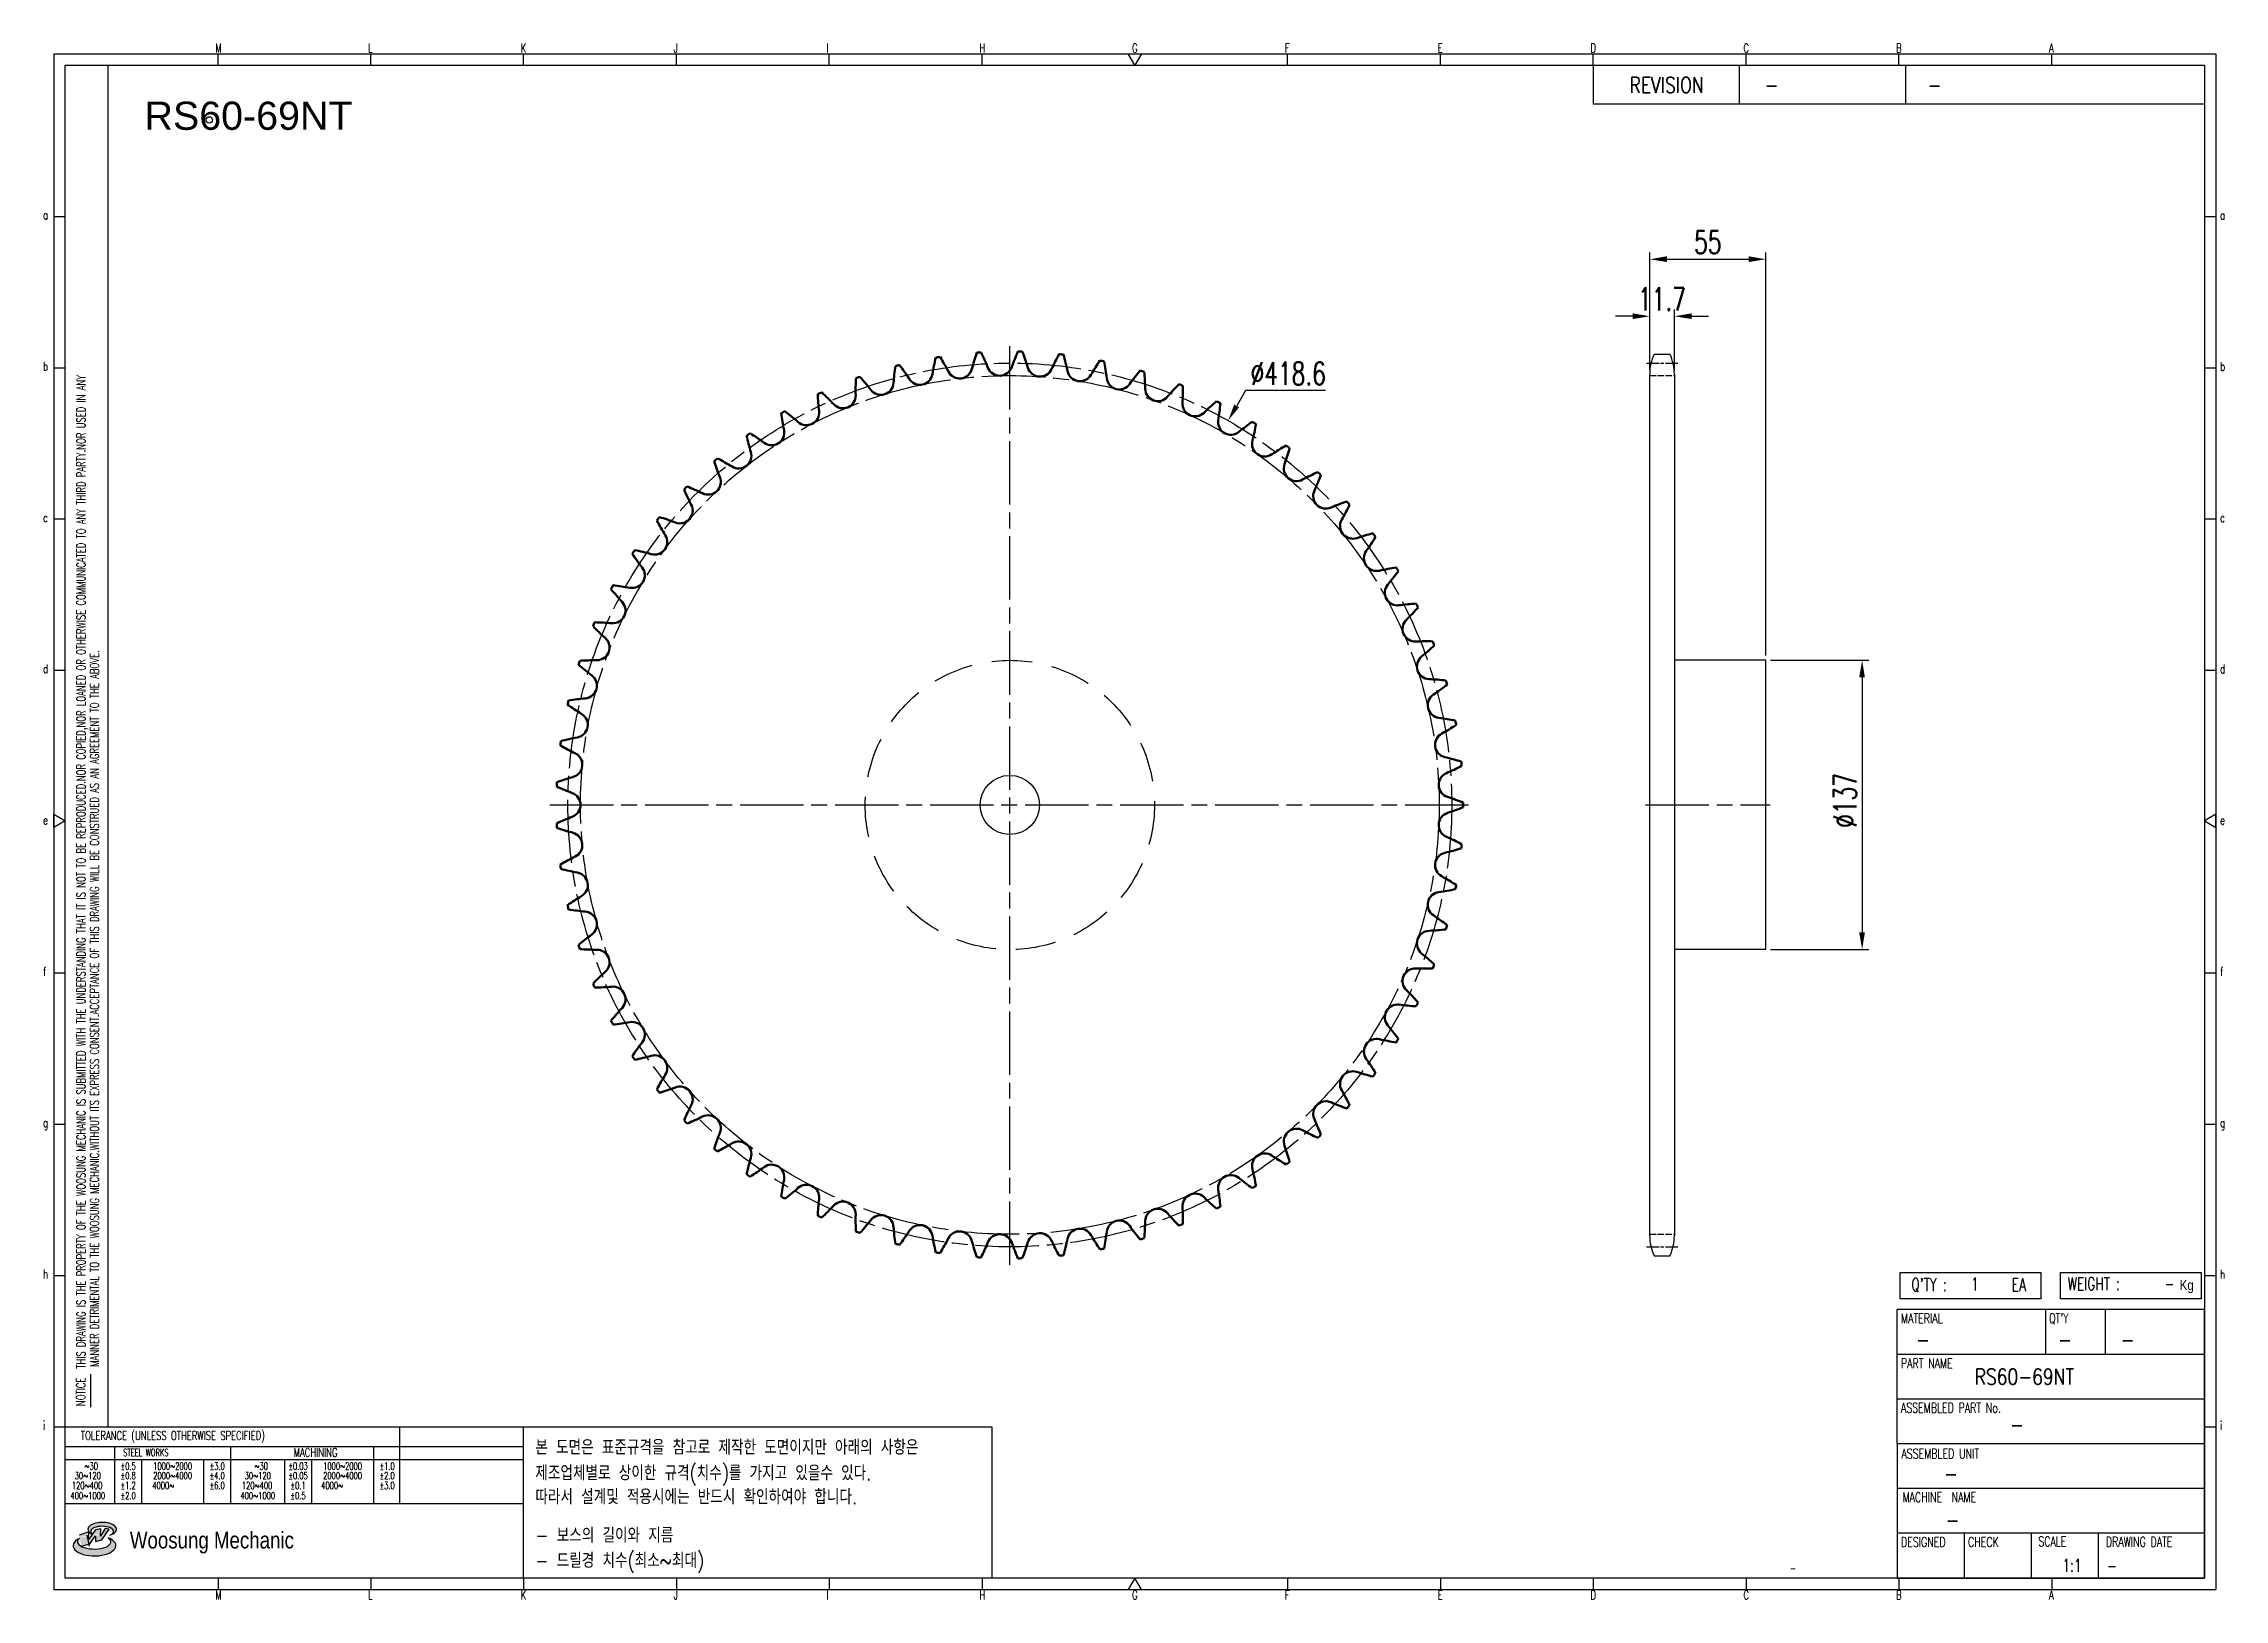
# Model space of a CAD drawing. Header units: millimetres. Extents: x 24038 to 25071, y 27 to 764.
import ezdxf
from ezdxf.enums import TextEntityAlignment as Align

# ---------------------------------------------------------------- set-up
doc = ezdxf.new("R2010")
doc.units = ezdxf.units.MM
for name, pattern in [('AM_ISO02W050', [7.5, 6, -1.5]), ('AM_ISO02W050x2', [3.75, 3, -0.75]), ('AM_ISO08W050', [18, 12, -1.5, 3, -1.5]), ('AM_ISO08W050x2', [9, 6, -0.75, 1.5, -0.75]), ('HIDDEN', [9.525, 6.35, -3.175])]:
    doc.linetypes.add(name, pattern=pattern)
for name, color, linetype, lineweight in [('AM_0N', 7, 'Continuous', 50), ('AM_3N', 6, 'AM_ISO02W050', 25), ('AM_7', 4, 'AM_ISO08W050', 25), ('AM_7N', 4, 'AM_ISO08W050', 25)]:
    doc.layers.add(name, color=color, linetype=linetype, lineweight=lineweight)
for name, color, linetype in [('HL', 2, 'HIDDEN'), ('S-DIM', 7, 'Continuous'), ('TITLE', 7, 'Continuous'), ('도면레이아웃', 7, 'Continuous')]:
    doc.layers.add(name, color=color, linetype=linetype)
doc.styles.add('HAN', font='ROMANS.shx', dxfattribs={"width": 0.7, "bigfont": 'whgtxt.shx'})
doc.styles.add('HKD_ST2', font='romans.shx', dxfattribs={"width": 0.7, "height": 4, "bigfont": '@extfont2.shx'})
doc.styles.add('HSG', font='SIMPLEX.shx', dxfattribs={"width": 0.7, "bigfont": 'HSG.shx'})
doc.styles.add('ROMANS', font='romans.shx', dxfattribs={"width": 0.7, "bigfont": 'whgtxt.shx'})
doc.styles.add('SLDTEXTSTYLE4', font='arial.ttf', dxfattribs={"width": 0.8})
doc.styles.get("Standard").update_dxf_attribs({"font": 'arial.ttf'})
doc.dimstyles.new('APP23', dxfattribs={"dimscale": 4.5, "dimtxt": 2.4, "dimasz": 1.8, "dimexe": 0.7, "dimexo": 0.5, "dimgap": 0.6, "dimtad": 1, "dimtoh": 1, "dimdec": 1, "dimrnd": 0.01, "dimzin": 9, "dimdsep": 46, "dimtxsty": 'HSG', "dimcen": 0, "dimclrd": 1, "dimclre": 1, "dimclrt": 256, "dimazin": 2, "dimtp": 1, "dimtm": 1, "dimtfac": 0.5, "dimtdec": 1, "dimtix": 1, "dimtofl": 0, "dimtmove": 0, "dimatfit": 3, "dimfxl": 0, "dimtvp": 1, "dimtolj": 2, "dimlwd": -1, "dimlwe": -1, "dimarcsym": 0})

# ---------------------------------------------------------------- blocks, each defined once
blk = doc.blocks.new('SUYWSHJH')
at = {"layer": '도면레이아웃'}
h = blk.add_hatch(color=10, dxfattribs=at)
h.paths.add_polyline_path([(1.544, 35.177), (1.554, 34.966), (1.779, 35.034), (2.054, 35.422), (1.908, 35.446), (1.728, 35.167), (1.741, 35.439), (1.547, 35.405), (1.292, 35.041), (1.295, 35.33), (0.943, 35.208), (1.03, 34.8), (1.336, 34.885)])
edge = h.paths.add_edge_path()
edge.add_ellipse((1.795, 35.421), major_axis=(-0.53, 0), ratio=0.487785, start_angle=122.36065, end_angle=403.39574)
edge.add_line((1.411, 35.244), (1.419, 35.261))
edge.add_ellipse((1.798, 35.344), major_axis=(-0.423, 0), ratio=0.444396, start_angle=131.58977, end_angle=386.19408, ccw=False)
edge = h.paths.add_edge_path()
edge.add_ellipse((1.512, 34.815), major_axis=(-0.793, 0), ratio=0.480113, start_angle=314.67633, end_angle=590.85213)
edge.add_ellipse((1.501, 34.958), major_axis=(-0.62, 0), ratio=0.43311, start_angle=331.7024, end_angle=574.42495, ccw=False)
for p, q in [((0, 90.118), (80.15, 90.118)), ((0, 90.118), (0, 33.191)), ((6.089, 89.693), (6.089, 90.118)), ((11.753, 89.693), (11.753, 90.118)), ((17.418, 89.693), (17.418, 90.118)), ((23.082, 89.693), (23.082, 90.118)), ((28.746, 89.693), (28.746, 90.118)), ((34.411, 89.693), (34.411, 90.118)), ((45.739, 89.693), (45.739, 90.118)), ((51.404, 89.693), (51.404, 90.118)), ((57.068, 89.693), (57.068, 90.118)), ((62.732, 89.693), (62.732, 90.118)), ((68.397, 89.693), (68.397, 90.118)), ((74.061, 89.693), (74.061, 90.118)), ((80.15, 90.118), (80.15, 33.191)), ((0, 84.085), (0.425, 84.085)), ((79.725, 84.085), (80.15, 84.085)), ((0, 78.478), (0.425, 78.478)), ((79.725, 78.478), (80.15, 78.478)), ((0, 72.87), (0.425, 72.87)), ((79.725, 72.87), (80.15, 72.87)), ((0, 67.262), (0.425, 67.262)), ((79.725, 67.262), (80.15, 67.262)), ((0, 56.047), (0.425, 56.047)), ((79.725, 56.047), (80.15, 56.047)), ((0, 50.439), (0.425, 50.439)), ((79.725, 50.439), (80.15, 50.439)), ((0, 44.832), (0.425, 44.832)), ((79.725, 44.832), (80.15, 44.832)), ((1.377, 39.947), (1.377, 41.174)), ((0, 39.224), (0.425, 39.224)), ((79.725, 39.224), (80.15, 39.224)), ((0, 33.191), (80.15, 33.191)), ((6.089, 33.616), (6.089, 33.191)), ((11.753, 33.616), (11.753, 33.191)), ((17.418, 33.616), (17.418, 33.191)), ((23.082, 33.616), (23.082, 33.191)), ((28.746, 33.616), (28.746, 33.191)), ((34.411, 33.616), (34.411, 33.191)), ((45.739, 33.616), (45.739, 33.191)), ((51.404, 33.616), (51.404, 33.191)), ((57.068, 33.616), (57.068, 33.191)), ((62.732, 33.616), (62.732, 33.191)), ((68.397, 33.616), (68.397, 33.191)), ((74.061, 33.616), (74.061, 33.191))]:
    blk.add_line(p, q)
at = {"color": 2}
for p, q in [((2.017, 39.224), (2.017, 89.693)), ((0.425, 39.224), (17.418, 39.224)), ((12.816, 39.224), (12.816, 36.382)), ((17.418, 33.616), (17.418, 39.224)), ((0.425, 38.487), (17.418, 38.487)), ((0.425, 38.012), (17.418, 38.012)), ((2.257, 38.487), (2.257, 36.382)), ((3.257, 38.012), (3.257, 36.382)), ((5.557, 38.012), (5.557, 36.382)), ((6.557, 38.5), (6.557, 36.382)), ((8.557, 38.012), (8.557, 36.382)), ((9.557, 38.026), (9.557, 36.382)), ((11.857, 38.487), (11.857, 36.382)), ((0.425, 36.382), (17.418, 36.382))]:
    blk.add_line(p, q, dxfattribs=at)
at = {"color": 6, "ltscale": 0.5}
for p, q in [((57.068, 89.693), (57.068, 88.246)), ((62.47, 89.693), (62.47, 88.246)), ((68.635, 89.693), (68.635, 88.246)), ((79.725, 88.246), (57.068, 88.246)), ((68.336, 38.59), (68.336, 43.563)), ((79.725, 43.563), (68.336, 43.563)), ((73.827, 43.563), (73.827, 41.905)), ((76.037, 43.563), (76.037, 41.905)), ((79.725, 38.59), (79.725, 43.563)), ((79.725, 41.905), (68.336, 41.905)), ((79.725, 40.248), (68.336, 40.248)), ((68.336, 38.59), (68.336, 33.616)), ((79.725, 38.59), (68.336, 38.59)), ((79.725, 33.616), (79.725, 38.59)), ((79.725, 36.932), (68.336, 36.932)), ((79.725, 35.274), (68.336, 35.274)), ((70.822, 33.616), (70.822, 35.274)), ((73.309, 33.616), (73.309, 35.274)), ((75.796, 33.616), (75.796, 35.274)), ((68.336, 33.616), (79.725, 33.616))]:
    blk.add_line(p, q, dxfattribs=at)
for points in [[(40.075, 89.693), (39.83, 90.118), (40.32, 90.118)], [(0.425, 89.693), (79.725, 89.693), (79.725, 33.616), (0.425, 33.616)], [(0.425, 61.679), (0, 61.433), (0, 61.924)], [(79.725, 61.679), (80.15, 61.433), (80.15, 61.924)], [(40.075, 33.616), (39.83, 33.191), (40.32, 33.191)]]:
    blk.add_lwpolyline(points, close=True)
at = {"layer": 'TITLE', "color": 20}
for p, q in [((68.449, 43.961), (68.449, 44.936)), ((68.449, 44.936), (73.654, 44.936)), ((73.654, 44.936), (73.654, 43.961)), ((74.39, 43.961), (74.39, 44.936)), ((74.39, 44.936), (79.595, 44.936)), ((79.595, 44.936), (79.595, 43.961)), ((73.654, 43.961), (68.449, 43.961)), ((79.595, 43.961), (74.39, 43.961))]:
    blk.add_line(p, q, dxfattribs=at)
at = {"layer": '도면레이아웃'}
for p, q in [((1.295, 35.33), (0.943, 35.208)), ((1.03, 34.8), (1.336, 34.885)), ((1.224, 35.208), (1.311, 34.8)), ((1.224, 35.208), (1.224, 35.208)), ((1.547, 35.405), (1.292, 35.041)), ((1.292, 35.041), (1.295, 35.33)), ((1.336, 34.885), (1.544, 35.177)), ((1.419, 35.261), (1.411, 35.244)), ((1.544, 35.177), (1.554, 34.966)), ((1.741, 35.439), (1.547, 35.405)), ((1.554, 34.966), (1.779, 35.034)), ((1.908, 35.446), (1.728, 35.167)), ((1.728, 35.167), (1.741, 35.439)), ((1.779, 35.034), (2.054, 35.422)), ((2.054, 35.422), (1.908, 35.446))]:
    blk.add_line(p, q, dxfattribs=at)
for centre, major_axis, ratio, start_param, end_param in [((1.795, 35.421), (-0.53, 0), 0.487785, 2.135596, 7.040584), ((1.512, 34.815), (-0.793, 0), 0.480113, 5.492138, 10.312315), ((1.501, 34.958), (-0.62, 0), 0.43311, 5.789299, 10.025607), ((1.798, 35.344), (-0.423, 0), 0.444396, 2.296675, 6.740358)]:
    blk.add_ellipse(centre, major_axis=major_axis, ratio=ratio, start_param=start_param, end_param=end_param, dxfattribs=at)
at = {"color": 4, "style": 'HKD_ST2', "width": 0.7}
for s, p in [('M', (5.988, 90.164)), ('L', (11.652, 90.164)), ('K', (17.316, 90.164)), ('J', (22.981, 90.164)), ('I', (28.645, 90.164)), ('H', (34.309, 90.164)), ('G', (39.974, 90.164)), ('F', (45.638, 90.164)), ('E', (51.302, 90.164)), ('D', (56.967, 90.164)), ('C', (62.631, 90.164)), ('B', (68.295, 90.164)), ('A', (73.96, 90.164)), ('a', (-0.395, 83.976)), ('a', (80.305, 83.97)), ('b', (-0.395, 78.368)), ('b', (80.305, 78.362)), ('c', (-0.395, 72.76)), ('c', (80.305, 72.754)), ('d', (-0.395, 67.153)), ('d', (80.305, 67.147)), ('e', (-0.395, 61.545)), ('e', (80.305, 61.539)), ('f', (-0.395, 55.937)), ('f', (80.305, 55.931)), ('g', (-0.395, 50.33)), ('g', (80.305, 50.324)), ('h', (-0.395, 44.722)), ('h', (80.305, 44.716)), ('i', (-0.395, 39.114)), ('i', (80.305, 39.108)), ('M', (5.988, 32.824)), ('L', (11.652, 32.824)), ('K', (17.316, 32.824)), ('J', (22.981, 32.824)), ('I', (28.645, 32.824)), ('H', (34.309, 32.824)), ('G', (39.974, 32.824)), ('F', (45.638, 32.824)), ('E', (51.302, 32.824)), ('D', (56.967, 32.824)), ('C', (62.631, 32.824)), ('B', (68.295, 32.824)), ('A', (73.96, 32.824))]:
    blk.add_text(s, height=0.326, dxfattribs=at).set_placement(p)
for s, height, style, width, p in [('REVISION', 0.5806, 'HAN', 0.8, (58.415, 88.664)), ('-', 0.581, 'HAN', 0.8, (63.426, 88.664)), ('-', 0.581, 'HAN', 0.8, (69.468, 88.664)), ("Q'TY : ", 0.4746, 'HKD_ST2', 0.7, (68.857, 44.253)), ('1', 0.475, 'HKD_ST2', 0.7, (71.071, 44.275)), ('EA', 0.4746, 'HKD_ST2', 0.7, (72.578, 44.253)), ('WEIGHT : ', 0.4746, 'HKD_ST2', 0.7, (74.65, 44.286)), ('-', 0.581, 'HAN', 0.8, (69.029, 42.157)), ('-', 0.581, 'HAN', 0.8, (74.289, 42.157)), ('-', 0.581, 'HAN', 0.8, (76.623, 42.157)), ('-', 0.581, 'HAN', 0.8, (72.515, 39.013)), ('-', 0.581, 'HAN', 0.8, (70.067, 37.189)), ('-', 0.581, 'HAN', 0.8, (70.126, 35.48)), ('1:1', 0.4746, 'HKD_ST2', 0.7, (74.458, 33.848)), ('-', 0.475, 'HKD_ST2', 0.7, (76.112, 33.837))]:
    blk.add_text(s, height=height, dxfattribs=dict(style=style, width=width)).set_placement(p)
at = {"color": 6, "style": 'HKD_ST2', "width": 0.7}
for s, p in [(' THIS DRAWING IS THE PROPERTY OF THE WOOSUNG MECHANIC IS SUBMITTED WITH THE UNDERSTANDING THAT IT IS NOT TO BE REPRODUCED.NOR COPIED,NOR LOANED OR OTHERWISE COMMUNICATED TO ANY THIRD PARTY.NOR USED IN ANY', (1.173, 41.217)), ('MANNER DETRIMENTAL TO THE WOOSUNG MECHANIC.WITHOUT ITS EXPRESS CONSENT.ACCEPTANCE OF THIS DRAWING WILL BE CONSTRUED AS AN AGREEMENT TO THE ABOVE.', (1.672, 41.447))]:
    blk.add_text(s, height=0.326266, rotation=90, dxfattribs=at).set_placement(p)
at = {"style": 'HKD_ST2', "width": 0.7}
blk.add_text('-', height=0.475, dxfattribs=at).set_placement((78.613, 44.286), align=Align.RIGHT)
at = {"color": 4, "style": 'HKD_ST2', "width": 0.7}
for s, height, p in [('MATERIAL', 0.3651, (68.474, 43.425)), ("QT'Y", 0.3651, (73.965, 43.425)), ('PART NAME', 0.3651, (68.474, 41.756)), ('ASSEMBLED PART No.', 0.36511, (68.474, 40.109)), ('ASSEMBLED UNIT', 0.36511, (68.49, 38.408)), ('MACHINE  NAME', 0.36511, (68.532, 36.794)), ('DESIGNED', 0.3651, (68.474, 35.136)), ('CHECK', 0.3651, (70.961, 35.136)), ('SCALE', 0.3651, (73.566, 35.153)), ('DRAWING DATE', 0.36511, (76.071, 35.141))]:
    blk.add_text(s, height=height, dxfattribs=at).set_placement(p, align=Align.TOP_LEFT)
at = {"style": 'HKD_ST2', "width": 0.7}
blk.add_text('NOTICE', height=0.3263, rotation=90, dxfattribs=at).set_placement((1.163, 39.988))
for s, height, style, width, p in [('TOLERANCE (UNLESS OTHERWISE SPECIFIED)', 0.32627, 'HKD_ST2', 0.7, (4.417, 38.896)), ('-', 0.326, 'ROMANS', 0.65, (64.469, 33.975))]:
    blk.add_text(s, height=height, dxfattribs=dict(style=style, width=width)).set_placement(p, align=Align.MIDDLE_CENTER)
at = {"color": 4, "style": 'HKD_ST2', "width": 0.7}
for s, height, p in [('STEEL WORKS', 0.26101, (3.416, 38.268)), ('MACHINING', 0.3263, (9.707, 38.27)), ('%%P0.5', 0.261, (2.757, 37.762)), ('%%P0.8', 0.261, (2.757, 37.411)), ('%%P3.0', 0.261, (6.057, 37.762)), ('%%P4.0', 0.261, (6.057, 37.411)), ('%%P0.03', 0.261, (9.057, 37.762)), ('%%P0.05', 0.261, (9.057, 37.411)), ('%%P1.0', 0.261, (12.357, 37.762)), ('%%P2.0', 0.261, (12.357, 37.411)), ('%%P1.2', 0.261, (2.757, 37.045)), ('%%P2.0', 0.261, (2.757, 36.67)), ('%%P6.0', 0.261, (6.057, 37.045)), ('%%P0.1', 0.261, (9.057, 37.045)), ('%%P0.5', 0.261, (9.057, 36.67)), ('%%P3.0', 0.261, (12.357, 37.045))]:
    blk.add_text(s, height=height, dxfattribs=at).set_placement(p, align=Align.MIDDLE)
for s, height, p in [('30%%126120', 0.261, (1.263, 37.411)), ('%%12630', 0.261, (1.389, 37.762)), ('2000%%1264000', 0.26101, (4.407, 37.411)), ('1000%%1262000', 0.26101, (4.407, 37.762)), ('30%%126120', 0.261, (7.563, 37.411)), ('%%12630', 0.261, (7.689, 37.762)), ('2000%%1264000', 0.26101, (10.707, 37.411)), ('1000%%1262000', 0.26101, (10.707, 37.762)), ('400%%1261000', 0.26101, (1.263, 36.67)), ('120%%126400', 0.26101, (1.237, 37.045)), ('4000%%126', 0.261, (4.061, 37.045)), ('400%%1261000', 0.26101, (7.563, 36.67)), ('120%%126400', 0.26101, (7.537, 37.045)), ('4000%%126', 0.261, (10.321, 37.045))]:
    blk.add_text(s, height=height, dxfattribs=at).set_placement(p, align=Align.MIDDLE_CENTER)
at = {"color": 1, "style": 'SLDTEXTSTYLE4', "width": 0.8}
blk.add_text('Woosung Mechanic', height=0.61957, dxfattribs=at).set_placement((2.822, 34.711))
at = {"layer": 'TITLE', "width": 0.8}
blk.add_text('Kg', height=0.3789, dxfattribs=at).set_placement((78.807, 44.286))
blk = doc.blocks.new('*D2')
at = {"layer": 'Defpoints', "color": 0, "transparency": 16777216}
for p in [(24599, 585.1), (24392.2, 221.2)]:
    blk.add_point(p, dxfattribs=at)
at = {"layer": 'S-DIM', "color": 1, "transparency": 16777216}
for p, q in [((24607.2, 599.4), (24603.1, 592.2)), ((24645.2, 599.4), (24607.2, 599.4))]:
    blk.add_line(p, q, dxfattribs=at)
blk.add_solid([(24601.9, 592.8), (24604.2, 591.5), (24599, 585.1)], dxfattribs=at)
at = {"layer": 'S-DIM', "transparency": 16777216, "insert": (24627.5, 607.5), "char_height": 10.8, "attachment_point": 5, "style": 'HSG'}
blk.add_mtext('\\A2;∅418.6', dxfattribs=at)
blk = doc.blocks.new('*D3')
at = {"layer": 'Defpoints', "color": 0, "transparency": 16777216}
for p in [(24810.4, 634.6), (24798.7, 607.2), (24810.4, 606.5)]:
    blk.add_point(p, dxfattribs=at)
at = {"layer": 'S-DIM', "color": 1, "transparency": 16777216}
for p, q in [((24790.6, 634.6), (24782.5, 634.6)), ((24798.7, 609.4), (24798.7, 637.8)), ((24810.4, 608.7), (24810.4, 637.8)), ((24818.5, 634.6), (24826.6, 634.6))]:
    blk.add_line(p, q, dxfattribs=at)
for points in [[(24790.6, 636), (24790.6, 633.3), (24798.7, 634.6)], [(24818.5, 636), (24818.5, 633.3), (24810.4, 634.6)]]:
    blk.add_solid(points, dxfattribs=at)
at = {"layer": 'S-DIM', "transparency": 16777216, "insert": (24804.5, 642.7), "char_height": 10.8, "attachment_point": 5, "style": 'HSG'}
blk.add_mtext('\\A2;11.7', dxfattribs=at)
blk = doc.blocks.new('*D4')
at = {"layer": 'Defpoints', "color": 0, "transparency": 16777216}
for p in [(24853.7, 661.6), (24798.7, 607.2), (24853.7, 471.7)]:
    blk.add_point(p, dxfattribs=at)
at = {"layer": 'S-DIM', "color": 1, "transparency": 16777216}
for p, q in [((24798.7, 609.4), (24798.7, 664.8)), ((24806.8, 661.6), (24845.6, 661.6)), ((24853.7, 473.9), (24853.7, 664.8))]:
    blk.add_line(p, q, dxfattribs=at)
for points in [[(24806.8, 663), (24806.8, 660.3), (24798.7, 661.6)], [(24845.6, 663), (24845.6, 660.3), (24853.7, 661.6)]]:
    blk.add_solid(points, dxfattribs=at)
at = {"layer": 'S-DIM', "transparency": 16777216, "insert": (24826.2, 669.7), "char_height": 10.8, "attachment_point": 5, "style": 'HSG'}
blk.add_mtext('\\A2;55', dxfattribs=at)
blk = doc.blocks.new('*D5')
at = {"layer": 'Defpoints', "color": 0, "transparency": 16777216}
for p in [(24853.7, 471.7), (24853.7, 334.7), (24899.3, 334.7)]:
    blk.add_point(p, dxfattribs=at)
at = {"layer": 'S-DIM', "color": 1, "transparency": 16777216}
for p, q in [((24855.9, 471.7), (24902.4, 471.7)), ((24899.3, 463.6), (24899.3, 342.8)), ((24855.9, 334.7), (24902.4, 334.7))]:
    blk.add_line(p, q, dxfattribs=at)
for points in [[(24897.9, 463.6), (24900.6, 463.6), (24899.3, 471.7)], [(24897.9, 342.8), (24900.6, 342.8), (24899.3, 334.7)]]:
    blk.add_solid(points, dxfattribs=at)
at = {"layer": 'S-DIM', "transparency": 16777216, "insert": (24891.2, 405.3), "char_height": 10.8, "attachment_point": 5, "rotation": 90, "style": 'HSG'}
blk.add_mtext('\\A2;%%c137', dxfattribs=at)

msp = doc.modelspace()

# ---------------------------------------------------------------- linework, layer by layer
for p, q in [((24800.76, 616.66), (24808.3, 616.66)), ((24798.68, 199.2), (24798.68, 607.16)), ((24810.38, 607.16), (24810.38, 199.2)), ((24853.68, 471.68), (24810.38, 471.68)), ((24853.68, 334.68), (24853.68, 471.68)), ((24853.68, 334.68), (24810.38, 334.68)), ((24800.76, 189.7), (24808.3, 189.7))]:
    msp.add_line(p, q)
at = {"color": 4}
msp.add_lwpolyline([(24265.38, 108.73), (24487.18, 108.73), (24487.18, 37.08), (24265.38, 37.08)], close=True, dxfattribs=at)
for centre, radius in [((24116.51, 727.56), 1.54), ((24495.65, 403.18), 14)]:
    msp.add_circle(centre, radius)
for centre, start, end in [((24821.38, 607.16), 155.25994, 180), ((24787.68, 607.16), 0, 24.74006), ((24821.38, 199.2), 180, 204.74006), ((24787.68, 199.2), 335.25994, 0)]:
    msp.add_arc(centre, 22.7, start, end)
at = {"layer": 'AM_0N'}
for centre, radius, start, end in [((24541.86, 596.48), 101.47, 171.77811, 176.30435), ((24495.65, 403.18), 214.77, 104.07366, 104.622), ((24362.29, 550.55), 101.47, 32.3913, 36.91754), ((24559.24, 591.48), 101.47, 166.56072, 171.08696), ((24495.65, 403.18), 214.77, 98.85627, 99.4046), ((24376.25, 562.07), 101.47, 27.17391, 31.70015), ((24471.87, 611.15), 6.01, 207.17391, 345.86957), ((24576.1, 584.91), 101.47, 161.34333, 165.86957), ((24495.65, 403.18), 214.77, 93.63887, 94.18721), ((24391.19, 572.27), 101.47, 21.95652, 26.48276), ((24490.88, 612.46), 6.01, 201.95652, 340.65217), ((24592.3, 576.84), 101.47, 156.12593, 160.65217), ((24495.65, 403.18), 214.77, 88.42148, 88.96982), ((24407, 581.06), 101.47, 16.73913, 21.26537), ((24509.93, 612.02), 6.01, 196.73913, 335.43478), ((24607.69, 567.34), 101.47, 150.90854, 155.43478), ((24495.65, 403.18), 214.77, 83.20409, 83.75243), ((24423.54, 588.39), 101.47, 11.52174, 16.04798), ((24622.15, 556.47), 101.47, 145.69115, 150.21739), ((24495.65, 403.18), 214.77, 77.9867, 78.53504), ((24440.68, 594.18), 101.47, 6.30435, 10.83059), ((24524.09, 599.88), 101.47, 176.9955, 181.52174), ((24495.65, 403.18), 214.77, 109.29105, 109.83939), ((24349.44, 537.81), 101.47, 37.6087, 42.13494), ((24434.59, 603.41), 6.01, 217.6087, 356.30435), ((24453.05, 608.13), 6.01, 212.3913, 351.08696), ((24528.86, 609.86), 6.01, 191.52174, 330.21739), ((24547.52, 605.98), 6.01, 186.30435, 325), ((24635.57, 544.33), 101.47, 140.47376, 145), ((24495.65, 403.18), 214.77, 72.76931, 73.31765), ((24458.28, 598.38), 101.47, 1.08696, 5.6132), ((24565.75, 600.42), 6.01, 181.08696, 319.78261), ((24647.82, 531.02), 101.47, 135.25637, 139.78261), ((24495.65, 403.18), 214.77, 67.55192, 68.10026), ((24476.18, 600.97), 101.47, 355.86957, 0.39581), ((24495.65, 403.18), 214.77, 119.72583, 120.27417), ((24327.48, 509.11), 101.47, 48.04348, 52.56972), ((24399.34, 589.04), 6.01, 228.04348, 6.73913), ((24495.65, 403.18), 214.77, 114.50844, 115.05678), ((24506.08, 601.65), 101.47, 182.21289, 186.73913), ((24337.81, 523.96), 101.47, 42.82609, 47.35233), ((24416.64, 597.03), 6.01, 222.82609, 1.52174), ((24583.39, 593.23), 6.01, 175.86957, 314.56522), ((24658.82, 516.65), 101.47, 130.03898, 134.56522), ((24495.65, 403.18), 214.77, 62.33453, 62.88286), ((24494.25, 601.92), 101.47, 350.65217, 355.17841), ((24495.65, 403.18), 214.77, 124.94322, 125.49156), ((24318.54, 493.38), 101.47, 53.26087, 57.78711), ((24382.84, 579.51), 6.01, 233.26087, 11.95652), ((24487.99, 601.78), 101.47, 187.43028, 191.95652), ((24600.31, 584.46), 6.01, 170.65217, 309.34783), ((24668.46, 501.34), 101.47, 124.82159, 129.34783), ((24495.65, 403.18), 214.77, 57.11714, 57.66547), ((24512.33, 601.23), 101.47, 345.43478, 349.96102), ((24367.27, 568.52), 6.01, 238.47826, 17.17391), ((24469.96, 600.26), 101.47, 192.64767, 197.17391), ((24616.36, 574.2), 6.01, 165.43478, 304.13043), ((24676.67, 485.22), 101.47, 119.60419, 124.13043), ((24530.27, 598.89), 101.47, 340.21739, 344.74363), ((24495.65, 403.18), 214.77, 51.89974, 52.44808), ((24352.76, 556.16), 6.01, 243.69565, 22.3913), ((24495.65, 403.18), 214.77, 130.16061, 130.70895), ((24452.15, 597.11), 101.47, 197.86506, 202.3913), ((24311.07, 476.9), 101.47, 58.47826, 63.0045), ((24631.41, 562.51), 6.01, 160.21739, 298.91304), ((24683.38, 468.42), 101.47, 114.3868, 118.91304), ((24547.92, 594.93), 101.47, 335, 339.52624), ((24495.65, 403.18), 214.77, 46.68235, 47.23069), ((24495.65, 403.18), 214.77, 135.378, 135.92634), ((24434.69, 592.35), 101.47, 203.08246, 207.6087), ((24305.13, 459.81), 101.47, 63.69565, 68.22189), ((24645.34, 549.5), 6.01, 155, 293.69565), ((24495.65, 403.18), 214.77, 140.5954, 141.14373), ((24417.74, 586.02), 101.47, 208.29985, 212.82609), ((24300.77, 442.25), 101.47, 68.91304, 73.43928), ((24339.44, 542.54), 6.01, 248.91304, 27.6087), ((24688.54, 451.08), 101.47, 109.16941, 113.69565), ((24658.03, 535.28), 6.01, 149.78261, 288.47826), ((24565.14, 589.38), 101.47, 329.78261, 334.30885), ((24495.65, 403.18), 214.77, 41.46496, 42.0133), ((24327.42, 527.76), 6.01, 254.13043, 32.82609), ((24692.09, 433.34), 101.47, 103.95202, 108.47826), ((24581.79, 582.29), 101.47, 324.56522, 329.09146), ((24495.65, 403.18), 214.77, 36.24757, 36.79591), ((24495.65, 403.18), 214.77, 145.81279, 146.36113), ((24401.44, 578.18), 101.47, 213.51724, 218.04348), ((24298.03, 424.37), 101.47, 74.13043, 78.65667), ((24669.37, 519.97), 6.01, 144.56522, 283.26087), ((24495.65, 403.18), 214.77, 151.03018, 151.57852), ((24296.92, 406.31), 101.47, 79.34783, 83.87407), ((24316.79, 511.94), 6.01, 259.34783, 38.04348), ((24694.02, 415.35), 101.47, 98.73463, 103.26087), ((24679.27, 503.69), 6.01, 139.34783, 278.04348), ((24597.72, 573.71), 101.47, 319.34783, 323.87407), ((24495.65, 403.18), 214.77, 31.03018, 31.57852), ((24385.91, 568.89), 101.47, 218.73463, 223.26087), ((24307.64, 495.23), 6.01, 264.56522, 43.26087), ((24694.31, 397.26), 101.47, 93.51724, 98.04348), ((24612.8, 563.72), 101.47, 314.13043, 318.65667), ((24495.65, 403.18), 214.77, 25.81279, 26.36113), ((24495.65, 403.18), 214.77, 156.24757, 156.79591), ((24371.3, 558.23), 101.47, 223.95202, 228.47826), ((24297.46, 388.22), 101.47, 84.56522, 89.09146), ((24687.65, 486.57), 6.01, 134.13043, 272.82609), ((24300.05, 477.75), 6.01, 269.78261, 48.47826), ((24692.95, 379.22), 101.47, 88.29985, 92.82609), ((24626.92, 552.41), 101.47, 308.91304, 313.43928), ((24495.65, 403.18), 214.77, 20.5954, 21.14373), ((24495.65, 403.18), 214.77, 161.46496, 162.0133), ((24357.72, 546.28), 101.47, 229.16941, 233.69565), ((24299.64, 370.26), 101.47, 89.78261, 94.30885), ((24694.44, 468.77), 6.01, 128.91304, 267.6087), ((24294.07, 459.65), 6.01, 275, 53.69565), ((24699.58, 450.42), 6.01, 123.69565, 262.3913), ((24689.95, 361.38), 101.47, 83.08246, 87.6087), ((24639.94, 539.85), 101.47, 303.69565, 308.22189), ((24495.65, 403.18), 214.77, 15.378, 15.92634), ((24495.65, 403.18), 214.77, 166.68235, 167.23069), ((24345.27, 533.14), 101.47, 234.3868, 238.91304), ((24303.44, 352.57), 101.47, 95, 99.52624), ((24289.77, 441.09), 6.01, 280.21739, 58.91304), ((24685.35, 343.88), 101.47, 77.86506, 82.3913), ((24308.84, 335.31), 101.47, 100.21739, 104.74363), ((24703.03, 431.68), 6.01, 118.47826, 257.17391), ((24651.78, 526.16), 101.47, 298.47826, 303.0045), ((24495.65, 403.18), 214.77, 10.16061, 10.70895), ((24495.65, 403.18), 214.77, 171.89974, 172.44808), ((24334.08, 518.93), 101.47, 239.60419, 244.13043), ((24287.18, 422.21), 6.01, 285.43478, 64.13043), ((24679.17, 326.87), 101.47, 72.64767, 77.17391), ((24495.65, 403.18), 214.77, 4.94322, 5.49156), ((24495.65, 403.18), 214.77, 177.11714, 177.66547), ((24315.79, 318.6), 101.47, 105.43478, 109.96102), ((24704.76, 412.7), 6.01, 113.26087, 251.95652), ((24662.31, 511.45), 101.47, 293.26087, 297.78711), ((24324.22, 503.76), 101.47, 244.82159, 249.34783), ((24286.31, 403.18), 6.01, 290.65217, 69.34783), ((24671.47, 310.5), 101.47, 67.43028, 71.95652), ((24495.65, 403.18), 214.77, 359.72583, 0.27417), ((24324.22, 302.6), 101.47, 110.65217, 115.17841), ((24495.65, 403.18), 214.77, 182.33453, 182.88286), ((24704.76, 393.65), 6.01, 108.04348, 246.73913), ((24671.47, 495.85), 101.47, 288.04348, 292.56972), ((24315.79, 487.75), 101.47, 250.03898, 254.56522), ((24287.18, 384.14), 6.01, 295.86957, 74.56522), ((24679.17, 479.48), 101.47, 282.82609, 287.35233), ((24662.31, 294.9), 101.47, 62.21289, 66.73913), ((24495.65, 403.18), 214.77, 354.50844, 355.05678), ((24334.08, 287.42), 101.47, 115.86957, 120.39581), ((24495.65, 403.18), 214.77, 187.55192, 188.10026), ((24308.84, 471.05), 101.47, 255.25637, 259.78261), ((24703.03, 374.67), 6.01, 102.82609, 241.52174), ((24289.77, 365.26), 6.01, 301.08696, 79.78261), ((24699.58, 355.93), 6.01, 97.6087, 236.30435), ((24685.35, 462.47), 101.47, 277.6087, 282.13494), ((24651.78, 280.19), 101.47, 56.9955, 61.52174), ((24495.65, 403.18), 214.77, 349.29105, 349.83939), ((24345.27, 273.21), 101.47, 121.08696, 125.6132), ((24495.65, 403.18), 214.77, 192.76931, 193.31765), ((24303.44, 453.78), 101.47, 260.47376, 265), ((24294.07, 346.7), 6.01, 306.30435, 85), ((24357.72, 260.08), 101.47, 126.30435, 130.83059), ((24694.44, 337.58), 6.01, 92.3913, 231.08696), ((24689.95, 444.98), 101.47, 272.3913, 276.91754), ((24639.94, 266.5), 101.47, 51.77811, 56.30435), ((24495.65, 403.18), 214.77, 344.07366, 344.622), ((24495.65, 403.18), 214.77, 197.9867, 198.53504), ((24299.64, 436.09), 101.47, 265.69115, 270.21739), ((24300.05, 328.6), 6.01, 311.52174, 90.21739), ((24626.92, 253.95), 101.47, 46.56072, 51.08696), ((24371.3, 248.13), 101.47, 131.52174, 136.04798), ((24687.65, 319.78), 6.01, 87.17391, 225.86957), ((24692.95, 427.13), 101.47, 267.17391, 271.70015), ((24495.65, 403.18), 214.77, 338.85627, 339.4046), ((24495.65, 403.18), 214.77, 203.20409, 203.75243), ((24297.46, 418.13), 101.47, 270.90854, 275.43478), ((24307.64, 311.13), 6.01, 316.73913, 95.43478), ((24612.8, 242.63), 101.47, 41.34333, 45.86957), ((24385.91, 237.46), 101.47, 136.73913, 141.26537), ((24495.65, 403.18), 214.77, 208.42148, 208.96982), ((24296.92, 400.05), 101.47, 276.12593, 280.65217), ((24316.79, 294.41), 6.01, 321.95652, 100.65217), ((24679.27, 302.66), 6.01, 81.95652, 220.65217), ((24694.31, 409.09), 101.47, 261.95652, 266.48276), ((24495.65, 403.18), 214.77, 333.63887, 334.18721), ((24401.44, 228.17), 101.47, 141.95652, 146.48276), ((24669.37, 286.38), 6.01, 76.73913, 215.43478), ((24694.02, 391), 101.47, 256.73913, 261.26537), ((24597.72, 232.64), 101.47, 36.12593, 40.65217), ((24495.65, 403.18), 214.77, 328.42148, 328.96982), ((24495.65, 403.18), 214.77, 213.63887, 214.18721), ((24298.03, 381.99), 101.47, 281.34333, 285.86957), ((24327.42, 278.6), 6.01, 327.17391, 105.86957), ((24581.79, 224.06), 101.47, 30.90854, 35.43478), ((24417.74, 220.33), 101.47, 147.17391, 151.70015), ((24300.77, 364.1), 101.47, 286.56072, 291.08696), ((24339.44, 263.81), 6.01, 332.3913, 111.08696), ((24658.03, 271.07), 6.01, 71.52174, 210.21739), ((24692.09, 373.01), 101.47, 251.52174, 256.04798), ((24495.65, 403.18), 214.77, 323.20409, 323.75243), ((24495.65, 403.18), 214.77, 218.85627, 219.4046), ((24434.69, 214), 101.47, 152.3913, 156.91754), ((24645.34, 256.85), 6.01, 66.30435, 205), ((24688.54, 355.28), 101.47, 246.30435, 250.83059), ((24565.14, 216.97), 101.47, 25.69115, 30.21739), ((24495.65, 403.18), 214.77, 317.9867, 318.53504), ((24495.65, 403.18), 214.77, 224.07366, 224.622), ((24305.13, 346.55), 101.47, 291.77811, 296.30435), ((24352.76, 250.19), 6.01, 337.6087, 116.30435), ((24452.15, 209.24), 101.47, 157.6087, 162.13494), ((24631.41, 243.84), 6.01, 61.08696, 199.78261), ((24683.38, 337.93), 101.47, 241.08696, 245.6132), ((24547.92, 211.42), 101.47, 20.47376, 25), ((24495.65, 403.18), 214.77, 229.29105, 229.83939), ((24311.07, 329.46), 101.47, 296.9955, 301.52174), ((24367.27, 237.83), 6.01, 342.82609, 121.52174), ((24616.36, 232.16), 6.01, 55.86957, 194.56522), ((24530.27, 207.46), 101.47, 15.25637, 19.78261), ((24495.65, 403.18), 214.77, 312.76931, 313.31765), ((24469.96, 206.09), 101.47, 162.82609, 167.35233), ((24495.65, 403.18), 214.77, 234.50844, 235.05678), ((24318.54, 312.98), 101.47, 302.21289, 306.73913), ((24382.84, 226.84), 6.01, 348.04348, 126.73913), ((24600.31, 221.89), 6.01, 50.65217, 189.34783), ((24512.33, 205.13), 101.47, 10.03898, 14.56522), ((24676.67, 321.13), 101.47, 235.86957, 240.39581), ((24495.65, 403.18), 214.77, 307.55192, 308.10026), ((24487.99, 204.57), 101.47, 168.04348, 172.56972), ((24495.65, 403.18), 214.77, 239.72583, 240.27417), ((24327.48, 297.25), 101.47, 307.43028, 311.95652), ((24399.34, 217.31), 6.01, 353.26087, 131.95652), ((24583.39, 213.12), 6.01, 45.43478, 184.13043), ((24658.82, 289.7), 101.47, 225.43478, 229.96102), ((24494.25, 204.43), 101.47, 4.82159, 9.34783), ((24668.46, 305.01), 101.47, 230.65217, 235.17841), ((24495.65, 403.18), 214.77, 302.33453, 302.88286), ((24506.08, 204.7), 101.47, 173.26087, 177.78711), ((24495.65, 403.18), 214.77, 244.94322, 245.49156), ((24337.81, 282.39), 101.47, 312.64767, 317.17391), ((24416.64, 209.33), 6.01, 358.47826, 137.17391), ((24524.09, 206.47), 101.47, 178.47826, 183.0045), ((24349.44, 268.54), 101.47, 317.86506, 322.3913), ((24434.59, 202.94), 6.01, 3.69565, 142.3913), ((24565.75, 205.93), 6.01, 40.21739, 178.91304), ((24647.82, 275.33), 101.47, 220.21739, 224.74363), ((24476.18, 205.38), 101.47, 359.60419, 4.13043), ((24495.65, 403.18), 214.77, 297.11714, 297.66547), ((24495.65, 403.18), 214.77, 250.16061, 250.70895), ((24541.86, 209.87), 101.47, 183.69565, 188.22189), ((24362.29, 255.8), 101.47, 323.08246, 327.6087), ((24453.05, 198.22), 6.01, 8.91304, 147.6087), ((24559.24, 214.88), 101.47, 188.91304, 193.43928), ((24376.25, 244.29), 101.47, 328.29985, 332.82609), ((24471.87, 195.2), 6.01, 14.13043, 152.82609), ((24576.1, 221.44), 101.47, 194.13043, 198.65667), ((24490.88, 193.9), 6.01, 19.34783, 158.04348), ((24509.93, 194.33), 6.01, 24.56522, 163.26087), ((24607.69, 239.02), 101.47, 204.56522, 209.09146), ((24423.54, 217.97), 101.47, 343.95202, 348.47826), ((24528.86, 196.5), 6.01, 29.78261, 168.47826), ((24622.15, 249.89), 101.47, 209.78261, 214.30885), ((24440.68, 212.18), 101.47, 349.16941, 353.69565), ((24547.52, 200.37), 6.01, 35, 173.69565), ((24635.57, 262.02), 101.47, 215, 219.52624), ((24495.65, 403.18), 214.77, 286.68235, 287.23069), ((24458.28, 207.97), 101.47, 354.3868, 358.91304), ((24495.65, 403.18), 214.77, 291.89974, 292.44808), ((24495.65, 403.18), 214.77, 255.378, 255.92634), ((24495.65, 403.18), 214.77, 260.5954, 261.14373), ((24495.65, 403.18), 214.77, 265.81279, 266.36113), ((24391.19, 234.09), 101.47, 333.51724, 338.04348), ((24592.3, 229.51), 101.47, 199.34783, 203.87407), ((24495.65, 403.18), 214.77, 271.03018, 271.57852), ((24407, 225.29), 101.47, 338.73463, 343.26087), ((24495.65, 403.18), 214.77, 276.24757, 276.79591), ((24495.65, 403.18), 214.77, 281.46496, 282.0133)]:
    msp.add_arc(centre, radius, start, end, dxfattribs=at)
at = {"layer": 'AM_3N', "linetype": 'AM_ISO02W050x2'}
for p, q in [((24798.68, 606.49), (24810.38, 606.49)), ((24798.68, 199.86), (24810.38, 199.86))]:
    msp.add_line(p, q, dxfattribs=at)
at = {"layer": 'AM_7', "linetype": 'AM_ISO08W050x2', "ltscale": 5}
for p, q in [((24495.65, 185.4), (24495.65, 620.95)), ((24277.87, 403.18), (24713.42, 403.18)), ((24796.68, 403.18), (24855.68, 403.18))]:
    msp.add_line(p, q, dxfattribs=at)
for radius in [209.27, 203.32]:
    msp.add_circle((24495.65, 403.18), radius, dxfattribs=at)
at = {"layer": 'AM_7N', "linetype": 'AM_ISO08W050x2'}
for p, q in [((24797.12, 612.45), (24811.94, 612.45)), ((24797.12, 193.9), (24811.94, 193.9))]:
    msp.add_line(p, q, dxfattribs=at)
at = {"layer": 'HL', "ltscale": 3}
msp.add_circle((24495.65, 403.18), 68.5, dxfattribs=at)

# ---------------------------------------------------------------- block references
at = {"xscale": 12.7763211407858, "yscale": 12.7763211407858, "zscale": 12.7763211407858}
msp.add_blockref('SUYWSHJH', (24042.85, -392.41), dxfattribs=at)

# ---------------------------------------------------------------- texts
at = {"color": 2}
msp.add_text('RS60-69NT', height=13.349, dxfattribs=at).set_placement((24085.86, 722.9))
at = {"style": 'HAN', "width": 0.8}
msp.add_text('RS60-69NT', height=7.418, dxfattribs=at).set_placement((24952.61, 128.68))
at = {"color": 4, "style": 'HAN', "width": 0.8}
for s, p in [('본 도면은 표준규격을 참고로 제작한 도면이지만 아래의 사항은', (24270.94, 95.47)), ('제조업체별로 상이한 규격(치수)를 가지고 있을수 있다.', (24270.94, 83.3)), ('따라서 설계및 적용시에는 반드시 확인하여야 합니다.', (24270.94, 72.01)), ('- 보스의 길이와 지름', (24270.94, 53.81)), ('- 드릴경 치수(최소~최대)', (24270.94, 41.85))]:
    msp.add_text(s, height=7.0188, dxfattribs=at).set_placement(p)

# ---------------------------------------------------------------- dimensions: what is measured, and where the dimension line sits
at = {"layer": 'S-DIM'}
dim = msp.add_linear_dim(base=(24853.68, 661.65), p1=(24798.68, 607.16), p2=(24853.68, 471.68), dimstyle='APP23', dxfattribs=at)
dim.commit()
dim.dimension.update_dxf_attribs({"geometry": '*D4', "text_midpoint": (24826.18, 669.75)})
dim = msp.add_linear_dim(base=(24810.38, 634.65), p1=(24798.68, 607.16), p2=(24810.38, 606.49), dimstyle='APP23', dxfattribs=at)
dim.commit()
dim.dimension.update_dxf_attribs({"geometry": '*D3', "text_midpoint": (24804.53, 634.65), "dimtype": 128})
at = {"layer": 'S-DIM', "color": 1}
dim = msp.add_diameter_dim_2p(p1=(24392.2412, 221.2339), p2=(24599.0489, 585.1187), dimstyle='APP23', dxfattribs=at)
dim.commit()
dim.dimension.update_dxf_attribs({"geometry": '*D2', "text_midpoint": (24627.5106, 599.4091), "dimtype": 131})
at = {"layer": 'S-DIM'}
dim = msp.add_linear_dim(base=(24899.27, 334.68), p1=(24853.68, 471.68), p2=(24853.68, 334.68), angle=90, text='%%c<>', dimstyle='APP23', dxfattribs=at)
dim.commit()
dim.dimension.update_dxf_attribs({"geometry": '*D5', "text_midpoint": (24899.27, 405.31), "dimtype": 128})

doc.saveas('drawing.dxf')
